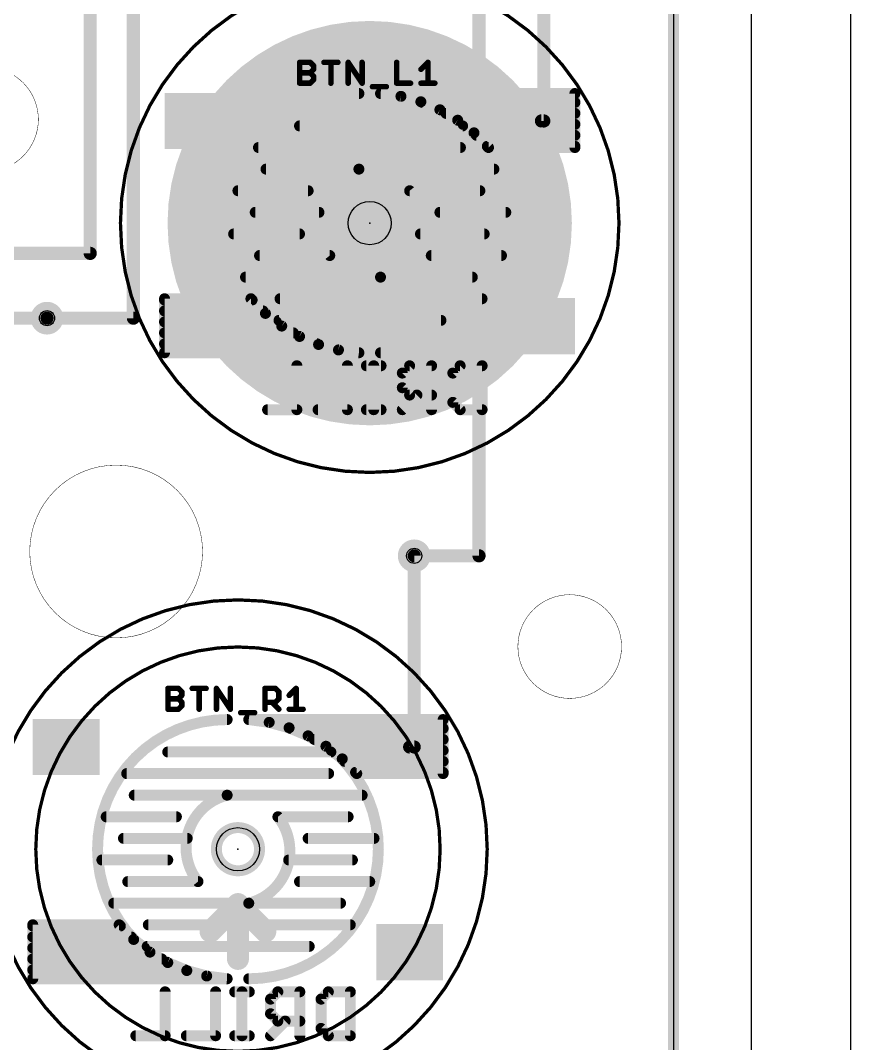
# Model space of a CAD drawing. Extents: x -7 to 74, y -4 to 123.
# Drawn here: x 54.39 to 73.6, y 19.71 to 43.39 of the extents above; entities that cross this region are included whole.
import ezdxf

# ---------------------------------------------------------------- set-up
doc = ezdxf.new("R2010")
doc.units = 0
for name, color, linetype in [('1', 14, 'CONTINUOUS'), ('16', 5, 'CONTINUOUS'), ('18', 94, 'CONTINUOUS'), ('20', 178, 'CONTINUOUS'), ('22', 250, 'CONTINUOUS'), ('23', 178, 'CONTINUOUS'), ('25', 250, 'CONTINUOUS'), ('44', 250, 'CONTINUOUS'), ('51', 214, 'CONTINUOUS')]:
    doc.layers.add(name, color=color, linetype=linetype)

# ---------------------------------------------------------------- blocks, each defined once
blk = doc.blocks.new('RECT')
blk.add_solid([(-0.5, -0.5), (0.5, -0.5), (-0.5, 0.5), (0.5, 0.5)])
blk = doc.blocks.new('ROUNDV')
at = {"const_width": 0.5}
blk.add_lwpolyline([(0, -0.25, 1), (0, 0.25, 1), (0, -0.25)], format="xyb", dxfattribs=at)

msp = doc.modelspace()

# ---------------------------------------------------------------- linework, layer by layer
at = {"layer": '1'}
for points, const_width in [([(69.5, 16.95), (69.5, 114)], 0.254), ([(66.5, 45), (66.5, 41.065)], 0.3048), ([(62.72, 41.7), (67.22, 41.7)], 0.254), ([(63.1933, 41.635), (62.72, 41.7)], 0.254), ([(63.654, 41.5089), (63.1933, 41.635)], 0.254), ([(67.22, 41.7), (67.22, 40.45)], 0.254), ([(64.0943, 41.3236), (63.654, 41.5089)], 0.254), ([(63.6894, 41.494), (67.22, 41.494)], 0.254), ([(64.5067, 41.0825), (64.0943, 41.3236)], 0.254), ([(64.2374, 41.24), (67.22, 41.24)], 0.254), ([(64.8841, 40.7896), (64.5067, 41.0825)], 0.254), ([(66.5, 41.065), (66.445, 41.065)], 0.3048), ([(60.845, 40.95), (64.62, 40.95)], 0.254), ([(64.6311, 40.986), (67.22, 40.986)], 0.254), ([(65.22, 40.45), (64.8841, 40.7896)], 0.254), ([(64.9411, 40.732), (67.22, 40.732)], 0.254), ([(59.895, 40.45), (64.57, 40.45)], 0.254), ([(65.1923, 40.478), (67.22, 40.478)], 0.254), ([(67.22, 40.45), (65.22, 40.45)], 0.254), ([(60.07, 39.95), (62.22, 39.95)], 0.254), ([(62.22, 39.95), (65.345, 39.95)], 0.254), ([(61.045, 39.45), (59.42, 39.45)], 0.254), ([(63.395, 39.45), (65.02, 39.45)], 0.254), ([(61.295, 38.95), (59.82, 38.95)], 0.254), ([(64.095, 38.95), (65.62, 38.95)], 0.254), ([(60.845, 38.45), (59.32, 38.45)], 0.254), ([(63.645, 38.45), (65.12, 38.45)], 0.254), ([(61.545, 37.95), (59.92, 37.95)], 0.254), ([(63.895, 37.95), (65.52, 37.95)], 0.254), ([(59.595, 37.45), (62.72, 37.45)], 0.254), ([(62.72, 37.45), (64.845, 37.45)], 0.254), ([(57.72, 35.7), (57.72, 36.95)], 0.254), ([(57.72, 36.95), (59.72, 36.95)], 0.254), ([(57.72, 36.922), (59.7477, 36.922)], 0.254), ([(59.72, 36.95), (60.0559, 36.6104)], 0.254), ([(60.395, 36.95), (65.07, 36.95)], 0.254), ([(57.72, 36.668), (59.9989, 36.668)], 0.254), ([(60.0559, 36.6104), (60.4333, 36.3175)], 0.254), ([(55, 36.5), (52.395, 36.5)], 0.3048), ([(57.72, 36.414), (60.3089, 36.414)], 0.254), ([(60.37, 36.45), (64.12, 36.45)], 0.254), ([(57.72, 36.16), (60.7026, 36.16)], 0.254), ([(60.4333, 36.3175), (60.8457, 36.0764)], 0.254), ([(57.72, 35.906), (61.2507, 35.906)], 0.254), ([(60.8457, 36.0764), (61.286, 35.8911)], 0.254), ([(61.286, 35.8911), (61.7467, 35.765)], 0.254), ([(62.22, 35.7), (57.72, 35.7)], 0.254), ([(61.7467, 35.765), (62.22, 35.7)], 0.254), ([(63.5, 31), (63.5, 26.575)], 0.3048), ([(59.67, 27.21), (64.17, 27.21)], 0.254), ([(60.1433, 27.145), (59.67, 27.21)], 0.254), ([(60.604, 27.0189), (60.1433, 27.145)], 0.254), ([(64.17, 27.21), (64.17, 25.96)], 0.254), ([(61.0443, 26.8336), (60.604, 27.0189)], 0.254), ([(60.6394, 27.004), (64.17, 27.004)], 0.254), ([(61.4567, 26.5925), (61.0443, 26.8336)], 0.254), ([(61.1874, 26.75), (64.17, 26.75)], 0.254), ([(57.795, 26.46), (61.57, 26.46)], 0.254), ([(61.8341, 26.2996), (61.4567, 26.5925)], 0.254), ([(61.5811, 26.496), (64.17, 26.496)], 0.254), ([(63.5, 26.575), (63.395, 26.575)], 0.3048), ([(62.17, 25.96), (61.8341, 26.2996)], 0.254), ([(61.8911, 26.242), (64.17, 26.242)], 0.254), ([(56.845, 25.96), (61.52, 25.96)], 0.254), ([(62.1423, 25.988), (64.17, 25.988)], 0.254), ([(64.17, 25.96), (62.17, 25.96)], 0.254), ([(57.02, 25.46), (59.17, 25.46)], 0.254), ([(59.17, 25.46), (62.295, 25.46)], 0.254), ([(57.995, 24.96), (56.37, 24.96)], 0.254), ([(60.345, 24.96), (61.97, 24.96)], 0.254), ([(58.245, 24.46), (56.77, 24.46)], 0.254), ([(61.045, 24.46), (62.57, 24.46)], 0.254), ([(57.795, 23.96), (56.27, 23.96)], 0.254), ([(60.595, 23.96), (62.07, 23.96)], 0.254), ([(58.495, 23.46), (56.87, 23.46)], 0.254), ([(60.845, 23.46), (62.47, 23.46)], 0.254), ([(56.545, 22.96), (59.67, 22.96)], 0.254), ([(59.67, 22.96), (61.795, 22.96)], 0.254), ([(54.67, 21.21), (54.67, 22.46)], 0.254), ([(54.67, 22.46), (56.67, 22.46)], 0.254), ([(54.67, 22.432), (56.6977, 22.432)], 0.254), ([(56.67, 22.46), (57.0059, 22.1204)], 0.254), ([(57.345, 22.46), (62.02, 22.46)], 0.254), ([(54.67, 22.178), (56.9489, 22.178)], 0.254), ([(54.67, 21.924), (57.2589, 21.924)], 0.254), ([(57.0059, 22.1204), (57.3833, 21.8275)], 0.254), ([(57.32, 21.96), (61.07, 21.96)], 0.254), ([(54.67, 21.67), (57.6526, 21.67)], 0.254), ([(57.3833, 21.8275), (57.7957, 21.5864)], 0.254), ([(57.7957, 21.5864), (58.236, 21.4011)], 0.254), ([(54.67, 21.416), (58.2007, 21.416)], 0.254), ([(59.17, 21.21), (54.67, 21.21)], 0.254), ([(58.236, 21.4011), (58.6967, 21.275)], 0.254), ([(58.6967, 21.275), (59.17, 21.21)], 0.254)]:
    msp.add_lwpolyline(points, dxfattribs=dict(at, const_width=const_width))
for points, const_width in [([(62.22, 41.7, 1), (62.22, 35.7)], 0.254), ([(62.22, 41.6365, 1), (62.22, 41.7635)], 0.127), ([(62.72, 35.7, 1), (62.72, 41.7)], 0.254), ([(62.72, 41.7635, 1), (62.72, 41.6365)], 0.127), ([(62.72, 41.7635, 1), (62.72, 41.6365)], 0.127), ([(62.7286, 41.7629, 1), (62.7114, 41.6371)], 0.127), ([(63.21, 41.6963, 1), (63.1765, 41.5738)], 0.127), ([(63.1846, 41.5721, 1), (63.2019, 41.698)], 0.127), ([(67.2835, 41.7, 1), (67.1565, 41.7)], 0.127), ([(67.22, 41.6365, 1), (67.22, 41.7635)], 0.127), ([(63.6786, 41.5674, 1), (63.6294, 41.4503)], 0.127), ([(63.6894, 41.5575, 1), (63.6894, 41.4305)], 0.127), ([(63.6372, 41.4476, 1), (63.6708, 41.5701)], 0.127), ([(64.1264, 41.3785, 1), (64.0623, 41.2688)], 0.127), ([(64.0697, 41.2651, 1), (64.1189, 41.3822)], 0.127), ([(67.22, 41.4305, 1), (67.22, 41.5575)], 0.127), ([(64.2374, 41.3035, 1), (64.2374, 41.1765)], 0.127), ([(64.5456, 41.1327, 1), (64.4678, 41.0324)], 0.127), ([(66.445, 41.1412, 1), (66.445, 40.9888)], 0.1524), ([(66.5, 40.9888, 1), (66.5, 41.1412)], 0.1524), ([(67.22, 41.1765, 1), (67.22, 41.3035)], 0.127), ([(60.845, 41.0135, 1), (60.845, 40.8865)], 0.127), ([(64.4746, 41.0277, 1), (64.5388, 41.1373)], 0.127), ([(64.6311, 41.0495, 1), (64.6311, 40.9225)], 0.127), ([(64.62, 40.8865, 1), (64.62, 41.0135)], 0.127), ([(66.4238, 41.065, 1), (66.5762, 41.065)], 0.1524), ([(67.22, 40.9225, 1), (67.22, 41.0495)], 0.127), ([(64.9292, 40.8343, 1), (64.8389, 40.745)], 0.127), ([(64.8451, 40.7395, 1), (64.923, 40.8398)], 0.127), ([(64.9411, 40.7955, 1), (64.9411, 40.6685)], 0.127), ([(67.22, 40.6685, 1), (67.22, 40.7955)], 0.127), ([(59.895, 40.5135, 1), (59.895, 40.3865)], 0.127), ([(64.57, 40.3865, 1), (64.57, 40.5135)], 0.127), ([(65.1923, 40.5415, 1), (65.1923, 40.4145)], 0.127), ([(65.22, 40.5135, 1), (65.22, 40.3865)], 0.127), ([(65.1749, 40.4053, 1), (65.2651, 40.4947)], 0.127), ([(67.1565, 40.45, 1), (67.2835, 40.45)], 0.127), ([(67.22, 40.4145, 1), (67.22, 40.5415)], 0.127), ([(67.22, 40.3865, 1), (67.22, 40.5135)], 0.127), ([(60.07, 40.0135, 1), (60.07, 39.8865)], 0.127), ([(62.22, 39.95, 0.5486), (61.545, 37.95)], 0.254), ([(62.22, 40.0135, 1), (62.22, 39.8865)], 0.127), ([(62.2352, 39.8883, 1), (62.2048, 40.0117)], 0.127), ([(62.22, 39.8865, 1), (62.22, 40.0135)], 0.127), ([(65.345, 39.8865, 1), (65.345, 40.0135)], 0.127), ([(59.42, 39.5135, 1), (59.42, 39.3865)], 0.127), ([(61.045, 39.3865, 1), (61.045, 39.5135)], 0.127), ([(62.72, 37.45, 0.5486), (63.395, 39.45)], 0.254), ([(63.395, 39.5135, 1), (63.395, 39.3865)], 0.127), ([(63.4445, 39.4898, 1), (63.3455, 39.4102)], 0.127), ([(65.02, 39.3865, 1), (65.02, 39.5135)], 0.127), ([(59.82, 39.0135, 1), (59.82, 38.8865)], 0.127), ([(61.295, 38.8865, 1), (61.295, 39.0135)], 0.127), ([(64.095, 39.0135, 1), (64.095, 38.8865)], 0.127), ([(65.62, 38.8865, 1), (65.62, 39.0135)], 0.127), ([(59.32, 38.5135, 1), (59.32, 38.3865)], 0.127), ([(60.845, 38.3865, 1), (60.845, 38.5135)], 0.127), ([(63.645, 38.5135, 1), (63.645, 38.3865)], 0.127), ([(65.12, 38.3865, 1), (65.12, 38.5135)], 0.127), ([(59.92, 38.0135, 1), (59.92, 37.8865)], 0.127), ([(61.4955, 37.9102, 1), (61.5945, 37.9898)], 0.127), ([(61.545, 37.8865, 1), (61.545, 38.0135)], 0.127), ([(63.895, 38.0135, 1), (63.895, 37.8865)], 0.127), ([(65.52, 37.8865, 1), (65.52, 38.0135)], 0.127), ([(59.595, 37.5135, 1), (59.595, 37.3865)], 0.127), ([(62.72, 37.5135, 1), (62.72, 37.3865)], 0.127), ([(62.7048, 37.5117, 1), (62.7352, 37.3883)], 0.127), ([(62.72, 37.3865, 1), (62.72, 37.5135)], 0.127), ([(64.845, 37.3865, 1), (64.845, 37.5135)], 0.127), ([(57.7835, 36.95, 1), (57.6565, 36.95)], 0.127), ([(57.72, 37.0135, 1), (57.72, 36.8865)], 0.127), ([(57.72, 36.9855, 1), (57.72, 36.8585)], 0.127), ([(59.7651, 36.9947, 1), (59.6749, 36.9053)], 0.127), ([(59.72, 36.8865, 1), (59.72, 37.0135)], 0.127), ([(59.7477, 36.8585, 1), (59.7477, 36.9855)], 0.127), ([(60.395, 37.0135, 1), (60.395, 36.8865)], 0.127), ([(65.07, 36.8865, 1), (65.07, 37.0135)], 0.127), ([(57.72, 36.7315, 1), (57.72, 36.6045)], 0.127), ([(60.0949, 36.6605, 1), (60.017, 36.5602)], 0.127), ([(59.9989, 36.6045, 1), (59.9989, 36.7315)], 0.127), ([(60.0108, 36.5657, 1), (60.1011, 36.655)], 0.127), ([(55, 36.4238, 1), (55, 36.5762)], 0.1524), ([(57.72, 36.4775, 1), (57.72, 36.3505)], 0.127), ([(60.37, 36.5135, 1), (60.37, 36.3865)], 0.127), ([(60.3089, 36.3505, 1), (60.3089, 36.4775)], 0.127), ([(64.12, 36.3865, 1), (64.12, 36.5135)], 0.127), ([(57.72, 36.2235, 1), (57.72, 36.0965)], 0.127), ([(60.4654, 36.3723, 1), (60.4012, 36.2627)], 0.127), ([(60.3944, 36.2673, 1), (60.4722, 36.3676)], 0.127), ([(60.7026, 36.0965, 1), (60.7026, 36.2235)], 0.127), ([(57.72, 35.9695, 1), (57.72, 35.8425)], 0.127), ([(60.8703, 36.1349, 1), (60.8211, 36.0178)], 0.127), ([(60.8136, 36.0215, 1), (60.8777, 36.1312)], 0.127), ([(61.3028, 35.9524, 1), (61.2692, 35.8299)], 0.127), ([(61.2507, 35.8425, 1), (61.2507, 35.9695)], 0.127), ([(61.2614, 35.8326, 1), (61.3106, 35.9497)], 0.127), ([(57.72, 35.7635, 1), (57.72, 35.6365)], 0.127), ([(57.6565, 35.7, 1), (57.7835, 35.7)], 0.127), ([(61.7554, 35.8279, 1), (61.7381, 35.702)], 0.127), ([(61.73, 35.7037, 1), (61.7635, 35.8262)], 0.127), ([(62.2114, 35.6371, 1), (62.2286, 35.7629)], 0.127), ([(62.22, 35.6365, 1), (62.22, 35.7635)], 0.127), ([(62.22, 35.6365, 1), (62.22, 35.7635)], 0.127), ([(62.72, 35.7635, 1), (62.72, 35.6365)], 0.127), ([(63.5762, 31, 1), (63.4238, 31)], 0.1524), ([(59.17, 27.21, 1), (59.17, 21.21)], 0.254), ([(59.17, 27.1465, 1), (59.17, 27.2735)], 0.127), ([(59.67, 21.21, 1), (59.67, 27.21)], 0.254), ([(59.67, 27.2735, 1), (59.67, 27.1465)], 0.127), ([(59.67, 27.2735, 1), (59.67, 27.1465)], 0.127), ([(59.6786, 27.2729, 1), (59.6614, 27.1471)], 0.127), ([(60.16, 27.2063, 1), (60.1265, 27.0838)], 0.127), ([(60.1346, 27.0821, 1), (60.1519, 27.208)], 0.127), ([(64.2335, 27.21, 1), (64.1065, 27.21)], 0.127), ([(64.17, 27.1465, 1), (64.17, 27.2735)], 0.127), ([(60.6286, 27.0774, 1), (60.5794, 26.9603)], 0.127), ([(60.6394, 27.0675, 1), (60.6394, 26.9405)], 0.127), ([(60.5872, 26.9576, 1), (60.6208, 27.0801)], 0.127), ([(64.17, 26.9405, 1), (64.17, 27.0675)], 0.127), ([(61.0764, 26.8885, 1), (61.0123, 26.7788)], 0.127), ([(61.0197, 26.7751, 1), (61.0689, 26.8922)], 0.127), ([(61.1874, 26.8135, 1), (61.1874, 26.6865)], 0.127), ([(64.17, 26.6865, 1), (64.17, 26.8135)], 0.127), ([(57.795, 26.5235, 1), (57.795, 26.3965)], 0.127), ([(61.4956, 26.6427, 1), (61.4178, 26.5424)], 0.127), ([(61.4246, 26.5377, 1), (61.4888, 26.6473)], 0.127), ([(61.5811, 26.5595, 1), (61.5811, 26.4325)], 0.127), ([(61.57, 26.3965, 1), (61.57, 26.5235)], 0.127), ([(63.395, 26.6512, 1), (63.395, 26.4988)], 0.1524), ([(63.4238, 26.575, 1), (63.5762, 26.575)], 0.1524), ([(63.5, 26.4988, 1), (63.5, 26.6512)], 0.1524), ([(64.17, 26.4325, 1), (64.17, 26.5595)], 0.127), ([(61.8792, 26.3443, 1), (61.7889, 26.255)], 0.127), ([(61.7951, 26.2495, 1), (61.873, 26.3498)], 0.127), ([(61.8911, 26.3055, 1), (61.8911, 26.1785)], 0.127), ([(64.17, 26.1785, 1), (64.17, 26.3055)], 0.127), ([(56.845, 26.0235, 1), (56.845, 25.8965)], 0.127), ([(61.52, 25.8965, 1), (61.52, 26.0235)], 0.127), ([(62.1423, 26.0515, 1), (62.1423, 25.9245)], 0.127), ([(62.17, 26.0235, 1), (62.17, 25.8965)], 0.127), ([(62.1249, 25.9153, 1), (62.2151, 26.0047)], 0.127), ([(64.17, 25.9245, 1), (64.17, 26.0515)], 0.127), ([(64.17, 25.8965, 1), (64.17, 26.0235)], 0.127), ([(64.1065, 25.96, 1), (64.2335, 25.96)], 0.127), ([(57.02, 25.5235, 1), (57.02, 25.3965)], 0.127), ([(59.17, 25.46, 0.5486), (58.495, 23.46)], 0.254), ([(59.17, 25.5235, 1), (59.17, 25.3965)], 0.127), ([(59.1852, 25.3983, 1), (59.1548, 25.5217)], 0.127), ([(59.17, 25.3965, 1), (59.17, 25.5235)], 0.127), ([(62.295, 25.3965, 1), (62.295, 25.5235)], 0.127), ([(56.37, 25.0235, 1), (56.37, 24.8965)], 0.127), ([(57.995, 24.8965, 1), (57.995, 25.0235)], 0.127), ([(59.67, 22.96, 0.5486), (60.345, 24.96)], 0.254), ([(60.345, 25.0235, 1), (60.345, 24.8965)], 0.127), ([(60.3945, 24.9998, 1), (60.2955, 24.9202)], 0.127), ([(61.97, 24.8965, 1), (61.97, 25.0235)], 0.127), ([(56.77, 24.5235, 1), (56.77, 24.3965)], 0.127), ([(58.245, 24.3965, 1), (58.245, 24.5235)], 0.127), ([(61.045, 24.5235, 1), (61.045, 24.3965)], 0.127), ([(62.57, 24.3965, 1), (62.57, 24.5235)], 0.127), ([(56.27, 24.0235, 1), (56.27, 23.8965)], 0.127), ([(57.795, 23.8965, 1), (57.795, 24.0235)], 0.127), ([(60.595, 24.0235, 1), (60.595, 23.8965)], 0.127), ([(62.07, 23.8965, 1), (62.07, 24.0235)], 0.127), ([(56.87, 23.5235, 1), (56.87, 23.3965)], 0.127), ([(58.4455, 23.4202, 1), (58.5445, 23.4998)], 0.127), ([(58.495, 23.3965, 1), (58.495, 23.5235)], 0.127), ([(60.845, 23.5235, 1), (60.845, 23.3965)], 0.127), ([(62.47, 23.3965, 1), (62.47, 23.5235)], 0.127), ([(56.545, 23.0235, 1), (56.545, 22.8965)], 0.127), ([(59.67, 23.0235, 1), (59.67, 22.8965)], 0.127), ([(59.6548, 23.0217, 1), (59.6852, 22.8983)], 0.127), ([(59.67, 22.8965, 1), (59.67, 23.0235)], 0.127), ([(61.795, 22.8965, 1), (61.795, 23.0235)], 0.127), ([(54.7335, 22.46, 1), (54.6065, 22.46)], 0.127), ([(54.67, 22.5235, 1), (54.67, 22.3965)], 0.127), ([(54.67, 22.4955, 1), (54.67, 22.3685)], 0.127), ([(56.7151, 22.5047, 1), (56.6249, 22.4153)], 0.127), ([(56.67, 22.3965, 1), (56.67, 22.5235)], 0.127), ([(56.6977, 22.3685, 1), (56.6977, 22.4955)], 0.127), ([(57.345, 22.5235, 1), (57.345, 22.3965)], 0.127), ([(62.02, 22.3965, 1), (62.02, 22.5235)], 0.127), ([(54.67, 22.2415, 1), (54.67, 22.1145)], 0.127), ([(56.9489, 22.1145, 1), (56.9489, 22.2415)], 0.127), ([(54.67, 21.9875, 1), (54.67, 21.8605)], 0.127), ([(57.0449, 22.1705, 1), (56.967, 22.0702)], 0.127), ([(56.9608, 22.0757, 1), (57.0511, 22.165)], 0.127), ([(57.32, 22.0235, 1), (57.32, 21.8965)], 0.127), ([(57.2589, 21.8605, 1), (57.2589, 21.9875)], 0.127), ([(61.07, 21.8965, 1), (61.07, 22.0235)], 0.127), ([(54.67, 21.7335, 1), (54.67, 21.6065)], 0.127), ([(57.4154, 21.8823, 1), (57.3512, 21.7727)], 0.127), ([(57.3444, 21.7773, 1), (57.4222, 21.8776)], 0.127), ([(57.6526, 21.6065, 1), (57.6526, 21.7335)], 0.127), ([(57.8203, 21.6449, 1), (57.7711, 21.5278)], 0.127), ([(57.7636, 21.5315, 1), (57.8277, 21.6412)], 0.127), ([(54.67, 21.4795, 1), (54.67, 21.3525)], 0.127), ([(54.67, 21.2735, 1), (54.67, 21.1465)], 0.127), ([(58.2528, 21.4624, 1), (58.2192, 21.3399)], 0.127), ([(58.2007, 21.3525, 1), (58.2007, 21.4795)], 0.127), ([(58.2114, 21.3426, 1), (58.2606, 21.4597)], 0.127), ([(58.7054, 21.3379, 1), (58.6881, 21.212)], 0.127), ([(58.68, 21.2137, 1), (58.7135, 21.3362)], 0.127), ([(59.1614, 21.1471, 1), (59.1786, 21.2729)], 0.127), ([(59.17, 21.1465, 1), (59.17, 21.2735)], 0.127), ([(59.17, 21.1465, 1), (59.17, 21.2735)], 0.127), ([(59.67, 21.2735, 1), (59.67, 21.1465)], 0.127), ([(54.6065, 21.21, 1), (54.7335, 21.21)], 0.127)]:
    msp.add_lwpolyline(points, format="xyb", dxfattribs=dict(at, const_width=const_width))
at = {"layer": '16'}
for points, const_width in [([(69.5, 16.95), (69.5, 114)], 0.254), ([(65, 76), (65, 31)], 0.3048), ([(57, 54), (57, 36.5)], 0.3048), ([(56, 53), (56, 38)], 0.3048), ([(56, 38), (53, 38)], 0.3048), ([(57, 36.5), (55, 36.5)], 0.3048), ([(65, 31), (63.5, 31)], 0.3048)]:
    msp.add_lwpolyline(points, dxfattribs=dict(at, const_width=const_width))
at = {"layer": '16', "const_width": 0.1524}
for points in [[(56, 37.9238, 1), (56, 38.0762)], [(55.9238, 38, 1), (56.0762, 38)], [(55, 36.5762, 1), (55, 36.4238)], [(56.9238, 36.5, 1), (57.0762, 36.5)], [(57, 36.4238, 1), (57, 36.5762)], [(63.5, 31.0762, 1), (63.5, 30.9238)], [(64.9238, 31, 1), (65.0762, 31)], [(65, 30.9238, 1), (65, 31.0762)]]:
    msp.add_lwpolyline(points, format="xyb", dxfattribs=at)
at = {"layer": '20'}
msp.add_line((69.5, 114), (69.5, 16.95), dxfattribs=at)
for points, const_width in [([(53.6, 39.9, 1), (53.6, 42.3, 1), (53.6, 39.9)], 0.01), ([(62.47, 38.2, 1), (62.47, 39.2, 1), (62.47, 38.2)], 0.254), ([(56.6, 29.1, 1), (56.6, 33.1, 1), (56.6, 29.1)], 0.01), ([(67.1, 27.7, 1), (67.1, 30.1, 1), (67.1, 27.7)], 0.01), ([(59.42, 23.71, 1), (59.42, 24.71, 1), (59.42, 23.71)], 0.254)]:
    msp.add_lwpolyline(points, format="xyb", dxfattribs=dict(at, const_width=const_width))
for centre in [(62.47, 38.7), (59.42, 24.21)]:
    msp.add_circle(centre, 0.5, dxfattribs=at)
at = {"layer": '22'}
for points, const_width in [([(61.835, 36.795), (62.47, 37.43)], 0.508), ([(62.47, 36.16), (62.47, 37.43)], 0.508), ([(63.105, 36.795), (62.47, 37.43)], 0.508), ([(60.7838, 35.3989), (60.7838, 34.382)], 0.254), ([(61.9532, 35.3989), (61.9532, 34.382)], 0.254), ([(62.7328, 35.3989), (62.3938, 35.3989)], 0.254), ([(62.5633, 34.382), (62.5633, 35.3989)], 0.254), ([(63.3938, 35.3989), (63.2243, 35.2294)], 0.254), ([(63.9022, 35.3989), (63.3938, 35.3989)], 0.254), ([(63.9022, 34.382), (63.9022, 35.3989)], 0.254), ([(64.3937, 35.2294), (64.5632, 35.3989)], 0.254), ([(64.5632, 35.3989), (65.0716, 35.3989)], 0.254), ([(65.0716, 35.3989), (65.0716, 34.382)], 0.254), ([(63.2243, 35.2294), (63.2243, 34.8904)], 0.254), ([(64.3937, 34.5515), (64.3937, 35.2294)], 0.254), ([(63.2243, 34.8904), (63.3938, 34.721)], 0.254), ([(63.5632, 34.721), (63.2243, 34.382)], 0.254), ([(63.3938, 34.721), (63.9022, 34.721)], 0.254), ([(64.5632, 34.382), (64.3937, 34.5515)], 0.254), ([(60.7838, 34.382), (60.1059, 34.382)], 0.254), ([(61.9532, 34.382), (61.2753, 34.382)], 0.254), ([(62.7328, 34.382), (62.3938, 34.382)], 0.254), ([(65.0716, 34.382), (64.5632, 34.382)], 0.254), ([(58.785, 22.305), (59.42, 22.94)], 0.508), ([(59.42, 21.67), (59.42, 22.94)], 0.508), ([(60.055, 22.305), (59.42, 22.94)], 0.508), ([(57.7338, 20.9089), (57.7338, 19.892)], 0.254), ([(58.9032, 20.9089), (58.9032, 19.892)], 0.254), ([(59.6828, 20.9089), (59.3438, 20.9089)], 0.254), ([(59.5133, 19.892), (59.5133, 20.9089)], 0.254), ([(60.3438, 20.9089), (60.1743, 20.7394)], 0.254), ([(60.1743, 20.7394), (60.1743, 20.4004)], 0.254), ([(60.8522, 20.9089), (60.3438, 20.9089)], 0.254), ([(60.8522, 19.892), (60.8522, 20.9089)], 0.254), ([(61.3437, 20.7394), (61.5132, 20.9089)], 0.254), ([(61.3437, 20.0615), (61.3437, 20.7394)], 0.254), ([(61.5132, 20.9089), (62.0216, 20.9089)], 0.254), ([(62.0216, 20.9089), (62.0216, 19.892)], 0.254), ([(60.1743, 20.4004), (60.3438, 20.231)], 0.254), ([(60.5132, 20.231), (60.1743, 19.892)], 0.254), ([(60.3438, 20.231), (60.8522, 20.231)], 0.254), ([(61.5132, 19.892), (61.3437, 20.0615)], 0.254), ([(57.7338, 19.892), (57.0559, 19.892)], 0.254), ([(58.9032, 19.892), (58.2253, 19.892)], 0.254), ([(59.6828, 19.892), (59.3438, 19.892)], 0.254), ([(62.0216, 19.892), (61.5132, 19.892)], 0.254)]:
    msp.add_lwpolyline(points, dxfattribs=dict(at, const_width=const_width))
for points, const_width in [([(62.597, 37.43, 1), (62.343, 37.43)], 0.254), ([(62.5598, 37.5198, 1), (62.3802, 37.3402)], 0.254), ([(62.5598, 37.3402, 1), (62.3802, 37.5198)], 0.254), ([(61.7452, 36.8848, 1), (61.9248, 36.7052)], 0.254), ([(63.0152, 36.7052, 1), (63.1948, 36.8848)], 0.254), ([(62.343, 36.16, 1), (62.597, 36.16)], 0.254), ([(60.8473, 35.3989, 1), (60.7203, 35.3989)], 0.127), ([(62.0167, 35.3989, 1), (61.8897, 35.3989)], 0.127), ([(62.3938, 35.4624, 1), (62.3938, 35.3354)], 0.127), ([(62.6268, 35.3989, 1), (62.4998, 35.3989)], 0.127), ([(62.7328, 35.3354, 1), (62.7328, 35.4624)], 0.127), ([(63.3938, 35.4624, 1), (63.3938, 35.3354)], 0.127), ([(63.4387, 35.354, 1), (63.3489, 35.4438)], 0.127), ([(63.9657, 35.3989, 1), (63.8387, 35.3989)], 0.127), ([(63.9022, 35.3354, 1), (63.9022, 35.4624)], 0.127), ([(64.5632, 35.4624, 1), (64.5632, 35.3354)], 0.127), ([(64.6081, 35.354, 1), (64.5183, 35.4438)], 0.127), ([(65.1351, 35.3989, 1), (65.0081, 35.3989)], 0.127), ([(65.0716, 35.3354, 1), (65.0716, 35.4624)], 0.127), ([(63.2878, 35.2294, 1), (63.1608, 35.2294)], 0.127), ([(63.1794, 35.2743, 1), (63.2692, 35.1845)], 0.127), ([(64.4572, 35.2294, 1), (64.3302, 35.2294)], 0.127), ([(64.3488, 35.2743, 1), (64.4386, 35.1845)], 0.127), ([(63.2692, 34.9353, 1), (63.1794, 34.8455)], 0.127), ([(63.1608, 34.8904, 1), (63.2878, 34.8904)], 0.127), ([(63.3938, 34.7845, 1), (63.3938, 34.6575)], 0.127), ([(63.3489, 34.6761, 1), (63.4387, 34.7659)], 0.127), ([(63.6081, 34.6761, 1), (63.5183, 34.7659)], 0.127), ([(63.9022, 34.6575, 1), (63.9022, 34.7845)], 0.127), ([(64.4386, 34.5964, 1), (64.3488, 34.5066)], 0.127), ([(64.3302, 34.5515, 1), (64.4572, 34.5515)], 0.127), ([(60.1059, 34.4455, 1), (60.1059, 34.3185)], 0.127), ([(60.7203, 34.382, 1), (60.8473, 34.382)], 0.127), ([(60.7838, 34.3185, 1), (60.7838, 34.4455)], 0.127), ([(61.2753, 34.4455, 1), (61.2753, 34.3185)], 0.127), ([(61.8897, 34.382, 1), (62.0167, 34.382)], 0.127), ([(61.9532, 34.3185, 1), (61.9532, 34.4455)], 0.127), ([(62.3938, 34.4455, 1), (62.3938, 34.3185)], 0.127), ([(62.4998, 34.382, 1), (62.6268, 34.382)], 0.127), ([(62.7328, 34.3185, 1), (62.7328, 34.4455)], 0.127), ([(63.1794, 34.4269, 1), (63.2692, 34.3371)], 0.127), ([(63.8387, 34.382, 1), (63.9657, 34.382)], 0.127), ([(64.5632, 34.4455, 1), (64.5632, 34.3185)], 0.127), ([(64.5183, 34.3371, 1), (64.6081, 34.4269)], 0.127), ([(65.0081, 34.382, 1), (65.1351, 34.382)], 0.127), ([(65.0716, 34.3185, 1), (65.0716, 34.4455)], 0.127), ([(59.547, 22.94, 1), (59.293, 22.94)], 0.254), ([(59.5098, 23.0298, 1), (59.3302, 22.8502)], 0.254), ([(59.5098, 22.8502, 1), (59.3302, 23.0298)], 0.254), ([(58.6952, 22.3948, 1), (58.8748, 22.2152)], 0.254), ([(59.9652, 22.2152, 1), (60.1448, 22.3948)], 0.254), ([(59.293, 21.67, 1), (59.547, 21.67)], 0.254), ([(57.7973, 20.9089, 1), (57.6703, 20.9089)], 0.127), ([(58.9667, 20.9089, 1), (58.8397, 20.9089)], 0.127), ([(59.3438, 20.9724, 1), (59.3438, 20.8454)], 0.127), ([(59.5768, 20.9089, 1), (59.4498, 20.9089)], 0.127), ([(59.6828, 20.8454, 1), (59.6828, 20.9724)], 0.127), ([(60.2378, 20.7394, 1), (60.1108, 20.7394)], 0.127), ([(60.1294, 20.7843, 1), (60.2192, 20.6945)], 0.127), ([(60.3438, 20.9724, 1), (60.3438, 20.8454)], 0.127), ([(60.3887, 20.864, 1), (60.2989, 20.9538)], 0.127), ([(60.9157, 20.9089, 1), (60.7887, 20.9089)], 0.127), ([(60.8522, 20.8454, 1), (60.8522, 20.9724)], 0.127), ([(61.4072, 20.7394, 1), (61.2802, 20.7394)], 0.127), ([(61.2988, 20.7843, 1), (61.3886, 20.6945)], 0.127), ([(61.5132, 20.9724, 1), (61.5132, 20.8454)], 0.127), ([(61.5581, 20.864, 1), (61.4683, 20.9538)], 0.127), ([(62.0851, 20.9089, 1), (61.9581, 20.9089)], 0.127), ([(62.0216, 20.8454, 1), (62.0216, 20.9724)], 0.127), ([(60.2192, 20.4453, 1), (60.1294, 20.3555)], 0.127), ([(60.1108, 20.4004, 1), (60.2378, 20.4004)], 0.127), ([(60.3438, 20.2945, 1), (60.3438, 20.1675)], 0.127), ([(60.2989, 20.1861, 1), (60.3887, 20.2759)], 0.127), ([(60.5581, 20.1861, 1), (60.4683, 20.2759)], 0.127), ([(60.8522, 20.1675, 1), (60.8522, 20.2945)], 0.127), ([(61.3886, 20.1064, 1), (61.2988, 20.0166)], 0.127), ([(57.0559, 19.9555, 1), (57.0559, 19.8285)], 0.127), ([(57.6703, 19.892, 1), (57.7973, 19.892)], 0.127), ([(57.7338, 19.8285, 1), (57.7338, 19.9555)], 0.127), ([(58.2253, 19.9555, 1), (58.2253, 19.8285)], 0.127), ([(58.8397, 19.892, 1), (58.9667, 19.892)], 0.127), ([(58.9032, 19.8285, 1), (58.9032, 19.9555)], 0.127), ([(59.3438, 19.9555, 1), (59.3438, 19.8285)], 0.127), ([(59.4498, 19.892, 1), (59.5768, 19.892)], 0.127), ([(59.6828, 19.8285, 1), (59.6828, 19.9555)], 0.127), ([(60.1294, 19.9369, 1), (60.2192, 19.8471)], 0.127), ([(60.7887, 19.892, 1), (60.9157, 19.892)], 0.127), ([(61.2802, 20.0615, 1), (61.4072, 20.0615)], 0.127), ([(61.5132, 19.9555, 1), (61.5132, 19.8285)], 0.127), ([(61.4683, 19.8471, 1), (61.5581, 19.9369)], 0.127), ([(61.9581, 19.892, 1), (62.0851, 19.892)], 0.127), ([(62.0216, 19.8285, 1), (62.0216, 19.9555)], 0.127)]:
    msp.add_lwpolyline(points, format="xyb", dxfattribs=dict(at, const_width=const_width))
at = {"layer": '23'}
for p in [(62.47, 38.7), (59.42, 24.21)]:
    msp.add_point(p, dxfattribs=at)
at = {"layer": '25', "const_width": 0.0635}
for points in [[(60.8813, 42.4215, 1), (60.8178, 42.4215)], [(60.8496, 42.4533, 1), (60.8496, 42.3898)], [(61.1135, 42.444, 1), (61.0686, 42.3991)], [(61.0911, 42.3898, 1), (61.0911, 42.4533)], [(61.2033, 42.341, 1), (61.1398, 42.341)], [(61.1491, 42.3186, 1), (61.194, 42.3635)], [(61.4109, 42.4533, 1), (61.4109, 42.3898)], [(61.6036, 42.4215, 1), (61.5401, 42.4215)], [(61.7329, 42.3898, 1), (61.7329, 42.4533)], [(62.0039, 42.4215, 1), (61.9404, 42.4215)], [(61.9986, 42.4391, 1), (61.9458, 42.4039)], [(62.3259, 42.4215, 1), (62.2624, 42.4215)], [(63.1266, 42.4215, 1), (63.0631, 42.4215)], [(63.8489, 42.4215, 1), (63.7854, 42.4215)], [(63.8396, 42.3991, 1), (63.7947, 42.444)], [(60.8496, 42.2118, 1), (60.8496, 42.1483)], [(61.1135, 42.2025, 1), (61.0686, 42.1576)], [(61.0686, 42.2025, 1), (61.1135, 42.1576)], [(61.0911, 42.1483, 1), (61.0911, 42.2118)], [(61.1398, 42.2605, 1), (61.2033, 42.2605)], [(61.2033, 42.0995, 1), (61.1398, 42.0995)], [(61.194, 42.2381, 1), (61.1491, 42.283)], [(61.1491, 42.0771, 1), (61.194, 42.122)], [(63.6337, 42.283, 1), (63.6786, 42.2381)], [(60.8178, 41.9385, 1), (60.8813, 41.9385)], [(60.8496, 41.9703, 1), (60.8496, 41.9068)], [(61.0686, 41.961, 1), (61.1135, 41.916)], [(61.0911, 41.9068, 1), (61.0911, 41.9703)], [(61.1398, 42.019, 1), (61.2033, 42.019)], [(61.194, 41.9965, 1), (61.1491, 42.0415)], [(61.5401, 41.9385, 1), (61.6036, 41.9385)], [(61.9404, 41.9385, 1), (62.0039, 41.9385)], [(62.2624, 41.9385, 1), (62.3259, 41.9385)], [(62.2678, 41.9209, 1), (62.3206, 41.9561)], [(62.5335, 41.8898, 1), (62.5335, 41.8263)], [(62.8555, 41.8263, 1), (62.8555, 41.8898)], [(63.0948, 41.9703, 1), (63.0948, 41.9068)], [(63.0631, 41.9385, 1), (63.1266, 41.9385)], [(63.4168, 41.9068, 1), (63.4168, 41.9703)], [(63.6561, 41.9703, 1), (63.6561, 41.9068)], [(63.7854, 41.9385, 1), (63.8489, 41.9385)], [(63.9781, 41.9068, 1), (63.9781, 41.9703)], [(57.8313, 27.9315, 1), (57.7678, 27.9315)], [(57.7996, 27.9633, 1), (57.7996, 27.8998)], [(58.0635, 27.954, 1), (58.0186, 27.9091)], [(58.0411, 27.8998, 1), (58.0411, 27.9633)], [(58.3609, 27.9633, 1), (58.3609, 27.8998)], [(58.5536, 27.9315, 1), (58.4901, 27.9315)], [(58.6829, 27.8998, 1), (58.6829, 27.9633)], [(58.9539, 27.9315, 1), (58.8904, 27.9315)], [(58.9486, 27.9491, 1), (58.8958, 27.9139)], [(59.2759, 27.9315, 1), (59.2124, 27.9315)], [(60.0448, 27.9633, 1), (60.0448, 27.8998)], [(60.0766, 27.9315, 1), (60.0131, 27.9315)], [(60.3088, 27.954, 1), (60.2639, 27.9091)], [(60.2863, 27.8998, 1), (60.2863, 27.9633)], [(60.7989, 27.9315, 1), (60.7354, 27.9315)], [(60.7896, 27.9091, 1), (60.7447, 27.954)], [(57.7996, 27.7218, 1), (57.7996, 27.6583)], [(58.0635, 27.7125, 1), (58.0186, 27.6676)], [(58.0186, 27.7125, 1), (58.0635, 27.6676)], [(58.0411, 27.6583, 1), (58.0411, 27.7218)], [(58.1533, 27.851, 1), (58.0898, 27.851)], [(58.0898, 27.7705, 1), (58.1533, 27.7705)], [(58.0991, 27.8286, 1), (58.144, 27.8735)], [(58.144, 27.7481, 1), (58.0991, 27.793)], [(60.3986, 27.851, 1), (60.3351, 27.851)], [(60.3351, 27.69, 1), (60.3986, 27.69)], [(60.3444, 27.8286, 1), (60.3893, 27.8735)], [(60.3893, 27.6676, 1), (60.3444, 27.7125)], [(60.5837, 27.793, 1), (60.6286, 27.7481)], [(57.7678, 27.4485, 1), (57.8313, 27.4485)], [(57.7996, 27.4803, 1), (57.7996, 27.4168)], [(58.0186, 27.471, 1), (58.0635, 27.426)], [(58.0411, 27.4168, 1), (58.0411, 27.4803)], [(58.1533, 27.6095, 1), (58.0898, 27.6095)], [(58.0898, 27.529, 1), (58.1533, 27.529)], [(58.0991, 27.5871, 1), (58.144, 27.632)], [(58.144, 27.5065, 1), (58.0991, 27.5515)], [(58.4901, 27.4485, 1), (58.5536, 27.4485)], [(58.8904, 27.4485, 1), (58.9539, 27.4485)], [(59.2124, 27.4485, 1), (59.2759, 27.4485)], [(59.2178, 27.4309, 1), (59.2706, 27.4661)], [(60.0448, 27.6413, 1), (60.0448, 27.5778)], [(60.0131, 27.4485, 1), (60.0766, 27.4485)], [(60.2283, 27.632, 1), (60.1834, 27.5871)], [(60.2639, 27.632, 1), (60.3088, 27.5871)], [(60.2863, 27.5778, 1), (60.2863, 27.6413)], [(60.3444, 27.426, 1), (60.3893, 27.471)], [(60.6061, 27.4803, 1), (60.6061, 27.4168)], [(60.7354, 27.4485, 1), (60.7989, 27.4485)], [(60.9281, 27.4168, 1), (60.9281, 27.4803)], [(59.4835, 27.3998, 1), (59.4835, 27.3363)], [(59.8055, 27.3363, 1), (59.8055, 27.3998)]]:
    msp.add_lwpolyline(points, format="xyb", dxfattribs=at)
at = {"layer": '25', "const_width": 0.127}
for points in [[(60.8496, 41.9385), (60.8496, 42.4215)], [(60.8496, 42.4215), (61.0911, 42.4215)], [(61.0911, 42.4215), (61.1716, 42.341)], [(61.1716, 42.341), (61.1716, 42.2605)], [(61.4109, 42.4215), (61.7329, 42.4215)], [(61.5719, 41.9385), (61.5719, 42.4215)], [(61.9722, 41.9385), (61.9722, 42.4215)], [(61.9722, 42.4215), (62.2942, 41.9385)], [(62.2942, 41.9385), (62.2942, 42.4215)], [(63.0948, 42.4215), (63.0948, 41.9385)], [(63.6561, 42.2605), (63.8171, 42.4215)], [(63.8171, 42.4215), (63.8171, 41.9385)], [(60.8496, 42.18), (61.0911, 42.18)], [(61.1716, 42.2605), (61.0911, 42.18)], [(61.0911, 42.18), (61.1716, 42.0995)], [(61.1716, 42.0995), (61.1716, 42.019)], [(61.0911, 41.9385), (60.8496, 41.9385)], [(61.1716, 42.019), (61.0911, 41.9385)], [(62.5335, 41.858), (62.8555, 41.858)], [(63.0948, 41.9385), (63.4168, 41.9385)], [(63.6561, 41.9385), (63.9781, 41.9385)], [(57.7996, 27.4485), (57.7996, 27.9315)], [(57.7996, 27.9315), (58.0411, 27.9315)], [(58.0411, 27.9315), (58.1216, 27.851)], [(58.3609, 27.9315), (58.6829, 27.9315)], [(58.5219, 27.4485), (58.5219, 27.9315)], [(58.9222, 27.4485), (58.9222, 27.9315)], [(58.9222, 27.9315), (59.2442, 27.4485)], [(59.2442, 27.4485), (59.2442, 27.9315)], [(60.0448, 27.4485), (60.0448, 27.9315)], [(60.0448, 27.9315), (60.2863, 27.9315)], [(60.2863, 27.9315), (60.3668, 27.851)], [(60.6061, 27.7705), (60.7671, 27.9315)], [(60.7671, 27.9315), (60.7671, 27.4485)], [(57.7996, 27.69), (58.0411, 27.69)], [(58.1216, 27.7705), (58.0411, 27.69)], [(58.0411, 27.69), (58.1216, 27.6095)], [(58.1216, 27.851), (58.1216, 27.7705)], [(60.3668, 27.69), (60.2863, 27.6095)], [(60.3668, 27.851), (60.3668, 27.69)], [(58.0411, 27.4485), (57.7996, 27.4485)], [(58.1216, 27.529), (58.0411, 27.4485)], [(58.1216, 27.6095), (58.1216, 27.529)], [(60.2863, 27.6095), (60.0448, 27.6095)], [(60.2058, 27.6095), (60.3668, 27.4485)], [(60.6061, 27.4485), (60.9281, 27.4485)], [(59.4835, 27.368), (59.8055, 27.368)]]:
    msp.add_lwpolyline(points, dxfattribs=at)
at = {"layer": '44'}
for centre in [(55, 36.5), (63.5, 31)]:
    msp.add_circle(centre, 0.175, dxfattribs=at)
at = {"layer": '51'}
for p, q in [((73.6, 122.55), (73.6, 5.9)), ((71.3, 120.25), (71.3, 5.9))]:
    msp.add_line(p, q, dxfattribs=at)
for points, const_width in [([(62.47, 32.93, 1), (62.47, 44.47, 1), (62.47, 32.93)], 0.0762), ([(62.47, 36.36, 1), (62.47, 41.04, 1), (62.47, 36.36)], 4.68), ([(59.42, 18.44, 1), (59.42, 29.98, 1), (59.42, 18.44)], 0.0762), ([(59.42, 19.53, 1), (59.42, 28.89, 1), (59.42, 19.53)], 0.0762)]:
    msp.add_lwpolyline(points, format="xyb", dxfattribs=dict(at, const_width=const_width))

# ---------------------------------------------------------------- block references
at = {"layer": '1', "xscale": 1.55, "yscale": 1.3}
for p in [(58.495, 41.065), (66.445, 41.065), (55.445, 26.575), (63.395, 26.575)]:
    msp.add_blockref('RECT', p, dxfattribs=at)
at = {"layer": '1', "xscale": 1.55, "yscale": 1.3, "rotation": 180}
for p in [(58.495, 36.315), (66.445, 36.315), (55.445, 21.825), (63.395, 21.825)]:
    msp.add_blockref('RECT', p, dxfattribs=at)
at = {"layer": '18', "xscale": 0.7564, "yscale": 0.7564}
for p in [(55, 36.5), (55, 36.5), (55, 36.5), (55, 36.5), (63.5, 31), (63.5, 31), (63.5, 31), (63.5, 31)]:
    msp.add_blockref('ROUNDV', p, dxfattribs=at)

doc.saveas('drawing.dxf')
